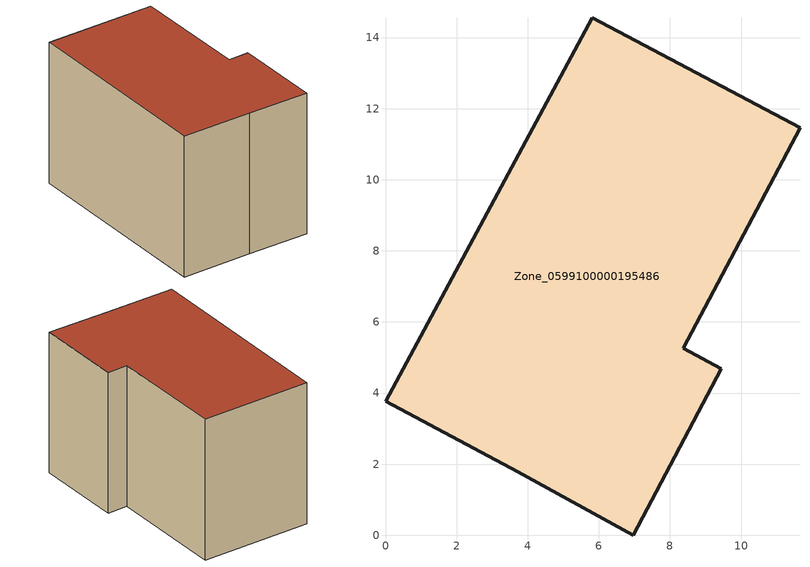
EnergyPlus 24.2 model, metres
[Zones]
Zone_0599100000195486
 floor ground (C_G): 3.72,1.79 0,3.77 5.81,14.56 11.66,11.46 8.37,5.26 9.45,4.68 6.96,0 z0
 wall outside (C_F): 8.37,5.26 11.66,11.46 5.81,14.56 0,3.77 3.72,1.79 6.96,0 9.45,4.68 8.37,5.26 z0:8.52
 roof outside (C_R): 0,3.77 3.72,1.79 6.96,0 9.45,4.68 8.37,5.26 11.66,11.46 5.81,14.56 z8.52
[BUILDING]
Pand.0599100000195486: North Axis=0; Terrain=City; Loads Convergence Tolerance Value=0.04; Temperature Convergence Tolerance Value=0.4; Solar Distribution=FullExterior; Maximum Number of Warmup Days=25; Minimum Number of Warmup Days=1
[Site:Location]
Rotterdam.The.Hague.AP_ZH_NLD Design_Conditions: Latitude=51.96; Longitude=4.45; Time Zone=1; Elevation=-4.5
[SITE:GROUNDTEMPERATURE:BUILDINGSURFACE]
18, 18, 18, 18, 18, 18, 18, 18, 18, 18, 18, 18
[MATERIAL] Thermal Absorptance=0.9; Solar Absorptance=0.7; Visible Absorptance=0.7
Name | Roughness | Thickness | Conductivity | Density | Specific Heat
G.TC.1946 | MediumSmooth | 0.15 | 1 | 540 | 1210
F.TC.1946 | Rough | 0.3 | 0.857143 | 1920 | 840
R.TC.1946 | MediumRough | 0.2 | 0.909091 | 1500 | 1000
[CONSTRUCTION]
C_G: G.TC.1946
C_F: F.TC.1946
C_R: R.TC.1946
[ZONE]
Zone_0599100000195486: Type=1; Multiplier=1; Ceiling Height=Autocalculate; Volume=Autocalculate; Floor Area=autocalculate; Part of Total Floor Area=Yes
[ZONEINFILTRATION:DESIGNFLOWRATE]
Infil_Zone_0599100000195486: Zone or ZoneList or Space or SpaceList=Zone_0599100000195486; Schedule=AlwaysOn; Design Flow Rate Calculation Method=Flow/Area; Flow Rate per Floor Area=0.003; Constant Term Coefficient=1; Temperature Term Coefficient=0; Velocity Term Coefficient=0; Velocity Squared Term Coefficient=0
[HVACTEMPLATE:ZONE:IDEALLOADSAIRSYSTEM]
Zone_0599100000195486: Maximum Heating Supply Air Temperature=50; Minimum Cooling Supply Air Temperature=13; Maximum Heating Supply Air Humidity Ratio=0.0156; Minimum Cooling Supply Air Humidity Ratio=0.0077; Heating Limit=NoLimit; Cooling Limit=NoLimit; Dehumidification Control Type=ConstantSensibleHeatRatio; Cooling Sensible Heat Ratio=0.7; Dehumidification Setpoint=60; Humidification Control Type=None; Humidification Setpoint=30; Outdoor Air Method=None; Outdoor Air Flow Rate per Person=0.00944; Outdoor Air Flow Rate per Zone Floor Area=0; Outdoor Air Flow Rate per Zone=0; Demand Controlled Ventilation Type=None; Outdoor Air Economizer Type=NoEconomizer; Heat Recovery Type=None; Sensible Heat Recovery Effectiveness=0.7; Latent Heat Recovery Effectiveness=0.65
[ZONECONTROL:THERMOSTAT]
ThermostatControl_Zone_0599100000195486: Zone or ZoneList=Zone_0599100000195486; Control Type Schedule=DualSetpointControlType; Control 1=Thermostat_Zone_0599100000195486; Temperature Difference Between Cutout And Setpoint=0
[THERMOSTATSETPOINT:DUALSETPOINT]
Thermostat_Zone_0599100000195486: Heating Setpoint Temperature Schedule=HeatingSetpoint_Zone_0599100000195486; Cooling Setpoint Temperature Schedule=CoolingSetpoint_Zone_0599100000195486
[SCHEDULE:COMPACT]
HeatingSetpoint_Zone_0599100000195486: Through: 12/31, For: AllDays, Until: 24:00, 21
CoolingSetpoint_Zone_0599100000195486: Through: 12/31, For: AllDays, Until: 24:00, 24
DualSetpointControlType: Through: 12/31, For: AllDays, Until: 24:00, 4
AlwaysOn: Through: 12/31, For: AllDays, Until: 24:00, 1
